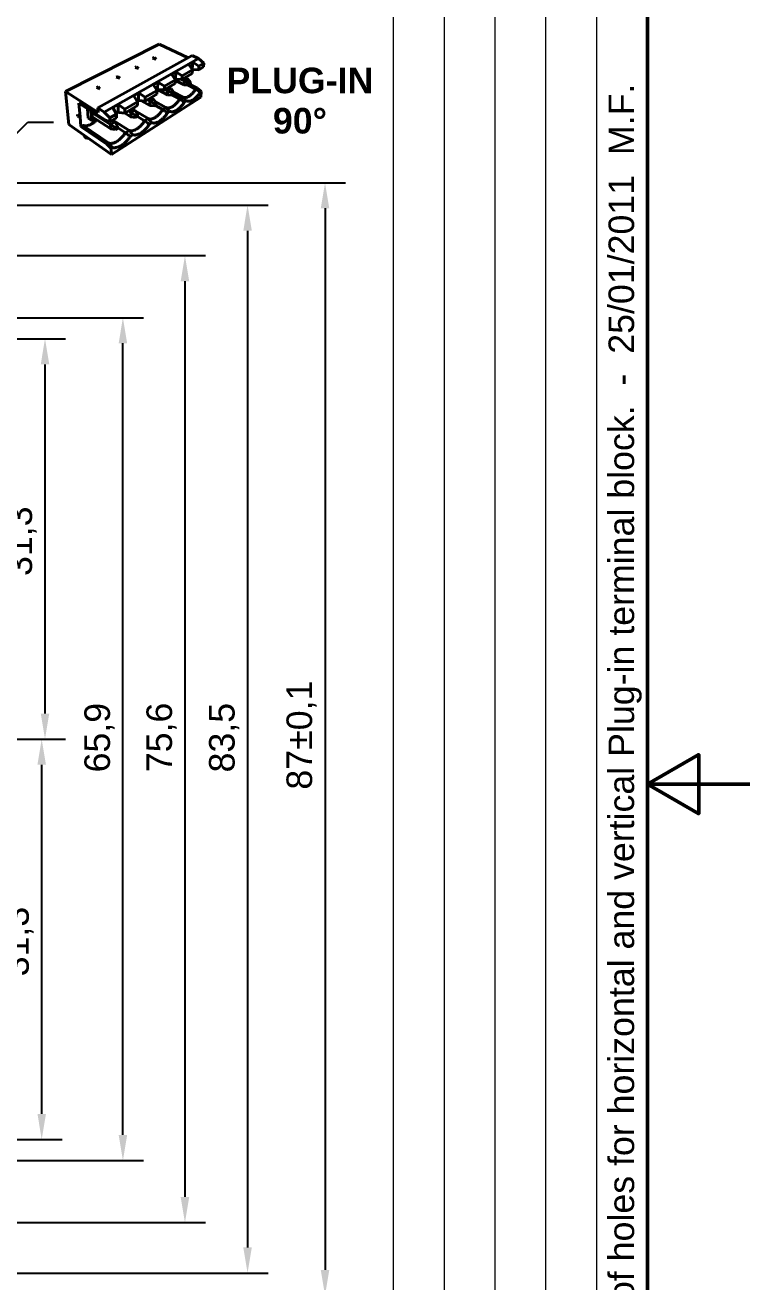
# Model space of a CAD drawing. Header units: millimetres. Extents: x 0 to 168, y 0 to 238.
# Drawn here: x 111.3 to 168, y 79.9 to 178.1 of the extents above; entities that cross this region are included whole.
import ezdxf
from ezdxf.enums import TextEntityAlignment as Align

# ---------------------------------------------------------------- set-up
doc = ezdxf.new("R2010")
doc.units = ezdxf.units.MM
doc.header["$LTSCALE"] = 0.8
doc.layers.get('0').update_dxf_attribs({"lineweight": 25})
for name, color, linetype, lineweight in [('AM_0', 7, 'Continuous', 30), ('Bordo_0', 7, 'Continuous', 50), ('Simboli(ISO)', 7, 'Continuous', 25), ('Spigoli visibili(ISO)', 7, 'Continuous', 40)]:
    doc.layers.add(name, color=color, linetype=linetype, lineweight=lineweight)
doc.layers.add('Quote(ISO)', color=8, linetype='Continuous', lineweight=18, true_color=0x808080)
doc.styles.add('Corrente-ISO', font='arial.ttf')
doc.styles.add('Federico-Quote', font='arial.ttf')
doc.styles.add('Gruppo1', font='arial.ttf')
doc.styles.add('Stile testo78', font='arial.ttf')
doc.styles.add('Stile testo79', font='arial.ttf')
doc.dimstyles.new('X.XXX', dxfattribs={"dimscale": 0.8, "dimtxt": 2.5, "dimasz": 2.5, "dimexe": 2, "dimexo": 0.5, "dimgap": 0.762, "dimtad": 1, "dimdec": 1, "dimrnd": 1e-08, "dimtxsty": 'Federico-Quote', "dimcen": 0.09, "dimdle": 10, "dimclrd": 9, "dimclre": 9, "dimclrt": 8, "dimadec": 1, "dimazin": 2, "dimtfac": 1, "dimtmove": 0, "dimatfit": 3, "dimfxl": 1, "dimtolj": 1, "dimlwd": 25, "dimlwe": 25, "dimarcsym": 0})
doc.dimstyles.new('X.XXX$7', dxfattribs={"dimscale": 0.8, "dimtxt": 2.5, "dimasz": 2.5, "dimexe": 2, "dimexo": 0.5, "dimgap": 0.762, "dimtad": 1, "dimdec": 1, "dimrnd": 1e-08, "dimtxsty": 'Federico-Quote', "dimcen": 0.09, "dimdle": 10, "dimclrd": 8, "dimclre": 9, "dimclrt": 8, "dimadec": 1, "dimazin": 2, "dimtfac": 1, "dimtmove": 0, "dimatfit": 3, "dimfxl": 1, "dimtolj": 1, "dimlwd": 25, "dimlwe": 25, "dimarcsym": 0})

# ---------------------------------------------------------------- blocks, each defined once
blk = doc.blocks.new('Bordi Bordo di default')
at = {"layer": 'Bordo_0', "flags": 128}
for points in [[(10, 10), (10, 287), (200, 287), (200, 10), (10, 10)], [(210, 148.5), (200, 148.5), (205, 151.39), (205, 145.61), (200, 148.5)]]:
    blk.add_lwpolyline(points, dxfattribs=at)
blk = doc.blocks.new('Cartigli Italtronic')
at = {"layer": 'AM_0', "lineweight": 15}
for p, q in [((259.86, 66.12), (259.86, 286.16)), ((264.83, 66.12), (264.83, 286.16)), ((269.8, 66.12), (269.8, 286.16)), ((274.76, 66.12), (274.76, 286.16)), ((279.73, 66.12), (279.73, 286.16)), ((284.7, 286.16), (284.7, 9.16))]:
    blk.add_line(p, q, dxfattribs=at)
at = {"layer": 'AM_0'}
for tag, p, height, style in [('DATA_CREAZIONE_001', (163.14, 61.19), 3.17, 'Gruppo1'), ('PROGETTISTA_001', (113.09, 53.98), 3.17, 'Gruppo1'), ('VERIFICATO_DA_001', (162.71, 53.98), 3.17, 'Gruppo1'), ('DESCRIZIONE_001', (196.9, 41.79), 3.17, 'Gruppo1'), ('NUMERO_DI_MAGAZZINO_001', (192.7, 33.75), 3.17, 'Gruppo1'), ('NUMERO_PARTE_001', (236.1, 14.25), 5.81, 'Stile testo78')]:
    blk.add_attdef(tag, p, '', height=height, dxfattribs=dict(at, style=style))
for tag, style, p in [('Sostituisce', 'Gruppo1', (239.06, 64.32)), ('Scala', 'Stile testo79', (239.17, 57.11))]:
    blk.add_attdef(tag, text='', height=3.17, dxfattribs=dict(at, style=style)).set_placement(p, align=Align.TOP_CENTER)
blk = doc.blocks.new('*D8')
at = {"layer": 'Defpoints', "color": 0, "transparency": 16777216}
for p in [(104.351, 122.324), (112.606, 122.324), (102.351, 91.024)]:
    blk.add_point(p, dxfattribs=at)
at = {"layer": 'Quote(ISO)', "color": 9, "lineweight": 25, "true_color": 0xbfbfbf, "transparency": 16777216}
for p, q in [((104.751, 122.324), (114.206, 122.324)), ((112.606, 93.024), (112.606, 120.324)), ((102.751, 91.024), (114.206, 91.024))]:
    blk.add_line(p, q, dxfattribs=at)
at = {"layer": 'Quote(ISO)', "color": 9, "true_color": 0xbfbfbf, "transparency": 16777216}
for points in [[(112.273, 120.324), (112.939, 120.324), (112.606, 122.324)], [(112.273, 93.024), (112.939, 93.024), (112.606, 91.024)]]:
    blk.add_solid(points, dxfattribs=at)
at = {"layer": 'Quote(ISO)', "color": 8, "lineweight": 25, "transparency": 16777216, "insert": (109.593, 103.777), "char_height": 2, "attachment_point": 1, "rotation": 90, "style": 'Federico-Quote'}
blk.add_mtext('\\A1;31,3', dxfattribs=at)
blk = doc.blocks.new('*D9')
at = {"layer": 'Defpoints', "color": 0, "transparency": 16777216}
for p in [(102.351, 153.624), (112.864, 153.624), (104.351, 122.324)]:
    blk.add_point(p, dxfattribs=at)
at = {"layer": 'Quote(ISO)', "color": 9, "lineweight": 25, "true_color": 0xbfbfbf, "transparency": 16777216}
for p, q in [((102.751, 153.624), (114.464, 153.624)), ((112.864, 124.324), (112.864, 151.624)), ((104.751, 122.324), (114.464, 122.324))]:
    blk.add_line(p, q, dxfattribs=at)
at = {"layer": 'Quote(ISO)', "color": 9, "true_color": 0xbfbfbf, "transparency": 16777216}
for points in [[(112.531, 151.624), (113.198, 151.624), (112.864, 153.624)], [(112.531, 124.324), (113.198, 124.324), (112.864, 122.324)]]:
    blk.add_solid(points, dxfattribs=at)
at = {"layer": 'Quote(ISO)', "color": 8, "lineweight": 25, "transparency": 16777216, "insert": (109.851, 135.077), "char_height": 2, "attachment_point": 1, "rotation": 90, "style": 'Federico-Quote'}
blk.add_mtext('\\A1;31,3', dxfattribs=at)
blk = doc.blocks.new('*D10')
at = {"layer": 'Defpoints', "color": 0, "transparency": 16777216}
for p in [(102.351, 165.824), (102.351, 78.824), (134.767, 78.824)]:
    blk.add_point(p, dxfattribs=at)
at = {"layer": 'Quote(ISO)', "color": 9, "lineweight": 25, "true_color": 0xbfbfbf, "transparency": 16777216}
for p, q in [((102.751, 165.824), (136.367, 165.824)), ((134.767, 163.824), (134.767, 80.824)), ((102.751, 78.824), (136.367, 78.824))]:
    blk.add_line(p, q, dxfattribs=at)
at = {"layer": 'Quote(ISO)', "color": 9, "true_color": 0xbfbfbf, "transparency": 16777216}
for points in [[(134.434, 163.824), (135.101, 163.824), (134.767, 165.824)], [(134.434, 80.824), (135.101, 80.824), (134.767, 78.824)]]:
    blk.add_solid(points, dxfattribs=at)
at = {"layer": 'Quote(ISO)', "color": 8, "lineweight": 25, "transparency": 16777216, "insert": (131.754, 118.374), "char_height": 2, "attachment_point": 1, "rotation": 90, "style": 'Federico-Quote'}
blk.add_mtext('\\A1;87±0,1', dxfattribs=at)
blk = doc.blocks.new('*D17')
at = {"layer": 'Defpoints', "color": 0, "transparency": 16777216}
for p in [(99.391, 155.274), (118.958, 155.274), (99.391, 89.374)]:
    blk.add_point(p, dxfattribs=at)
at = {"layer": 'Quote(ISO)', "color": 9, "lineweight": 25, "true_color": 0xbfbfbf, "transparency": 16777216}
for p, q in [((99.791, 155.274), (120.558, 155.274)), ((118.958, 91.374), (118.958, 153.274)), ((99.791, 89.374), (120.558, 89.374))]:
    blk.add_line(p, q, dxfattribs=at)
at = {"layer": 'Quote(ISO)', "color": 9, "true_color": 0xbfbfbf, "transparency": 16777216}
for points in [[(118.625, 153.274), (119.291, 153.274), (118.958, 155.274)], [(118.625, 91.374), (119.291, 91.374), (118.958, 89.374)]]:
    blk.add_solid(points, dxfattribs=at)
at = {"layer": 'Quote(ISO)', "color": 8, "lineweight": 25, "transparency": 16777216, "insert": (115.944, 119.719), "char_height": 2, "attachment_point": 1, "rotation": 90, "style": 'Federico-Quote'}
blk.add_mtext('\\A1;65,9', dxfattribs=at)
blk = doc.blocks.new('*D18')
at = {"layer": 'Defpoints', "color": 0, "transparency": 16777216}
for p in [(99.391, 160.124), (99.391, 84.524), (123.811, 84.524)]:
    blk.add_point(p, dxfattribs=at)
at = {"layer": 'Quote(ISO)', "color": 9, "lineweight": 25, "true_color": 0xbfbfbf, "transparency": 16777216}
for p, q in [((99.791, 160.124), (125.411, 160.124)), ((123.811, 158.124), (123.811, 86.524)), ((99.791, 84.524), (125.411, 84.524))]:
    blk.add_line(p, q, dxfattribs=at)
at = {"layer": 'Quote(ISO)', "color": 9, "true_color": 0xbfbfbf, "transparency": 16777216}
for points in [[(123.477, 158.124), (124.144, 158.124), (123.811, 160.124)], [(123.477, 86.524), (124.144, 86.524), (123.811, 84.524)]]:
    blk.add_solid(points, dxfattribs=at)
at = {"layer": 'Quote(ISO)', "color": 8, "lineweight": 25, "transparency": 16777216, "insert": (120.797, 119.735), "char_height": 2, "attachment_point": 1, "rotation": 90, "style": 'Federico-Quote'}
blk.add_mtext('\\A1;75,6', dxfattribs=at)
blk = doc.blocks.new('*D19')
at = {"layer": 'Defpoints', "color": 0, "transparency": 16777216}
for p in [(100.601, 164.074), (100.601, 80.574), (128.708, 80.574)]:
    blk.add_point(p, dxfattribs=at)
at = {"layer": 'Quote(ISO)', "color": 9, "lineweight": 25, "true_color": 0xbfbfbf, "transparency": 16777216}
for p, q in [((101.001, 164.074), (130.308, 164.074)), ((128.708, 162.074), (128.708, 82.574)), ((101.001, 80.574), (130.308, 80.574))]:
    blk.add_line(p, q, dxfattribs=at)
at = {"layer": 'Quote(ISO)', "color": 9, "true_color": 0xbfbfbf, "transparency": 16777216}
for points in [[(128.375, 162.074), (129.042, 162.074), (128.708, 164.074)], [(128.375, 82.574), (129.042, 82.574), (128.708, 80.574)]]:
    blk.add_solid(points, dxfattribs=at)
at = {"layer": 'Quote(ISO)', "color": 8, "lineweight": 25, "transparency": 16777216, "insert": (125.695, 119.718), "char_height": 2, "attachment_point": 1, "rotation": 90, "style": 'Federico-Quote'}
blk.add_mtext('\\A1;83,5', dxfattribs=at)

msp = doc.modelspace()

# ---------------------------------------------------------------- linework, layer by layer
at = {"layer": 'Spigoli visibili(ISO)'}
for p, q in [((121.79, 176.65), (114.458, 172.969)), ((121.79, 176.65), (124.064, 175.589)), ((124.384, 175.766), (116.996, 171.672)), ((124.881, 175.537), (117.496, 171.355)), ((121.39, 175.612), (121.283, 175.556)), ((121.283, 175.556), (121.549, 175.479)), ((121.389, 175.578), (121.324, 175.544)), ((121.389, 175.578), (121.39, 175.612)), ((121.389, 175.578), (121.486, 175.497)), ((121.39, 175.612), (121.549, 175.479)), ((124.422, 175.245), (124.11, 175.068)), ((124.11, 175.068), (124.407, 174.654)), ((124.38, 174.696), (124.422, 175.245)), ((124.384, 175.766), (124.881, 175.537)), ((124.422, 175.245), (124.909, 174.946)), ((124.881, 175.537), (125.293, 175.169)), ((124.909, 174.946), (124.884, 174.664)), ((124.909, 174.946), (125.293, 175.169)), ((125.293, 175.169), (125.267, 174.888)), ((118.564, 174.14), (118.443, 174.077)), ((118.443, 174.077), (118.716, 173.99)), ((118.565, 174.105), (118.485, 174.064)), ((118.565, 174.105), (118.564, 174.14)), ((118.564, 174.14), (118.716, 173.99)), ((118.565, 174.105), (118.665, 174.007)), ((120.02, 174.898), (119.906, 174.839)), ((119.906, 174.839), (120.176, 174.758)), ((120.02, 174.864), (119.948, 174.826)), ((120.02, 174.864), (120.02, 174.898)), ((120.02, 174.898), (120.176, 174.758)), ((120.02, 174.864), (120.119, 174.775)), ((123.099, 174.495), (122.766, 174.306)), ((122.766, 174.306), (123.063, 173.874)), ((123.069, 173.936), (123.034, 173.915)), ((123.069, 173.936), (123.099, 174.495)), ((123.122, 173.92), (123.069, 173.936)), ((123.597, 174.184), (123.099, 174.495)), ((123.579, 173.897), (124.385, 174.37)), ((123.597, 174.184), (123.579, 173.897)), ((123.597, 174.184), (124.407, 174.654)), ((124.018, 173.951), (123.765, 173.802)), ((124.018, 173.951), (123.831, 174.045)), ((124.244, 173.673), (124.018, 173.951)), ((124.38, 174.696), (124.378, 174.694)), ((124.432, 174.681), (124.38, 174.696)), ((124.407, 174.654), (124.385, 174.37)), ((124.884, 174.664), (124.432, 174.681)), ((124.884, 174.664), (125.267, 174.888)), ((114.458, 172.969), (117.016, 171.329)), ((114.728, 170.371), (114.458, 172.969)), ((117.013, 173.333), (116.884, 173.266)), ((116.884, 173.266), (117.16, 173.173)), ((117.015, 173.297), (116.927, 173.251)), ((117.015, 173.297), (117.013, 173.333)), ((117.013, 173.333), (117.16, 173.173)), ((117.015, 173.297), (117.116, 173.188)), ((120.708, 172.506), (121.63, 173.041)), ((121.69, 173.696), (121.335, 173.494)), ((121.335, 173.494), (121.63, 173.041)), ((121.673, 173.127), (121.601, 173.085)), ((121.63, 173.041), (121.621, 172.747)), ((121.658, 173.118), (122.44, 172.694)), ((121.673, 173.127), (121.69, 173.696)), ((121.727, 173.11), (121.673, 173.127)), ((122.2, 173.372), (121.69, 173.696)), ((122.188, 173.08), (121.727, 173.11)), ((122.188, 173.08), (123.047, 173.584)), ((122.2, 173.372), (122.188, 173.08)), ((122.2, 173.372), (123.063, 173.874)), ((122.266, 173.126), (122.454, 173.025)), ((122.454, 173.025), (122.44, 172.694)), ((122.723, 173.184), (122.454, 173.025)), ((122.823, 172.818), (122.454, 173.025)), ((122.723, 173.184), (122.535, 173.284)), ((122.947, 172.893), (122.723, 173.184)), ((123.063, 173.874), (123.047, 173.584)), ((123.06, 173.825), (123.743, 173.476)), ((123.579, 173.897), (123.122, 173.92)), ((123.576, 173.897), (123.765, 173.802)), ((123.765, 173.802), (123.743, 173.476)), ((124.115, 173.451), (123.743, 173.476)), ((124.127, 173.603), (123.765, 173.802)), ((124.057, 173.455), (124.652, 173.152)), ((124.127, 173.603), (124.115, 173.451)), ((124.115, 173.451), (124.232, 173.522)), ((124.244, 173.673), (124.127, 173.603)), ((124.204, 173.505), (124.764, 173.221)), ((124.232, 173.522), (124.244, 173.673)), ((124.652, 173.152), (124.764, 173.221)), ((125.088, 172.957), (124.764, 173.221)), ((125.005, 172.905), (125.088, 172.957)), ((125.088, 172.957), (125.049, 172.528)), ((115.522, 172.047), (115.615, 170.965)), ((117.591, 170.709), (115.522, 172.047)), ((118.053, 168.041), (125.049, 172.528)), ((119.112, 171.578), (120.098, 172.152)), ((120.185, 172.843), (119.806, 172.628)), ((119.806, 172.628), (120.098, 172.152)), ((120.184, 172.264), (120.07, 172.198)), ((120.098, 172.152), (120.098, 171.852)), ((120.184, 172.264), (120.185, 172.843)), ((120.239, 172.246), (120.184, 172.264)), ((120.708, 172.506), (120.185, 172.843)), ((120.704, 172.208), (120.239, 172.246)), ((120.412, 172.232), (121.054, 171.863)), ((120.704, 172.208), (121.621, 172.747)), ((120.708, 172.506), (120.704, 172.208)), ((120.872, 172.307), (121.06, 172.2)), ((121.06, 172.2), (121.054, 171.863)), ((121.346, 172.369), (121.06, 172.2)), ((121.437, 171.984), (121.06, 172.2)), ((121.346, 172.369), (121.158, 172.475)), ((121.569, 172.063), (121.346, 172.369)), ((121.437, 171.984), (121.433, 171.827)), ((121.569, 172.063), (121.437, 171.984)), ((121.485, 172.179), (122.322, 171.707)), ((121.565, 171.907), (121.569, 172.063)), ((122.815, 172.664), (122.44, 172.694)), ((122.823, 172.818), (122.815, 172.664)), ((122.939, 172.739), (122.815, 172.664)), ((122.947, 172.893), (122.823, 172.818)), ((122.838, 172.678), (123.4, 172.376)), ((122.939, 172.739), (122.947, 172.893)), ((122.947, 172.889), (123.637, 172.522)), ((123.4, 172.376), (123.637, 172.522)), ((123.759, 172.118), (123.936, 172.229)), ((115.416, 171.034), (115.403, 171.172)), ((115.403, 171.172), (115.615, 170.965)), ((115.449, 171.053), (115.416, 171.034)), ((115.416, 171.034), (115.615, 170.965)), ((115.449, 171.053), (115.442, 171.134)), ((115.449, 171.053), (115.567, 171.012)), ((116.239, 170.884), (116.185, 171.618)), ((116.464, 171.438), (116.515, 170.701)), ((116.54, 171.32), (116.597, 171.352)), ((116.54, 171.32), (117.988, 170.381)), ((116.563, 170.978), (116.54, 171.32)), ((118.002, 170.034), (116.563, 170.978)), ((117.016, 171.329), (116.996, 171.672)), ((116.996, 171.672), (117.496, 171.355)), ((117.496, 171.355), (117.935, 170.895)), ((117.935, 170.895), (118.459, 171.199)), ((118.576, 171.93), (118.17, 171.7)), ((118.17, 171.7), (118.459, 171.199)), ((118.593, 171.342), (118.431, 171.247)), ((118.459, 171.199), (118.468, 170.895)), ((118.593, 171.342), (118.576, 171.93)), ((119.112, 171.578), (118.576, 171.93)), ((118.648, 171.323), (118.593, 171.342)), ((119.117, 171.276), (118.648, 171.323)), ((119.087, 171.279), (119.578, 170.978)), ((119.112, 171.578), (119.117, 171.276)), ((119.117, 171.276), (120.098, 171.852)), ((119.386, 171.434), (119.575, 171.32)), ((119.879, 171.501), (119.575, 171.32)), ((119.959, 171.094), (119.575, 171.32)), ((119.575, 171.32), (119.578, 170.978)), ((119.959, 170.935), (119.578, 170.978)), ((119.879, 171.501), (119.691, 171.613)), ((120.1, 171.179), (119.879, 171.501)), ((119.92, 171.441), (120.925, 170.84)), ((120.1, 171.179), (119.959, 171.094)), ((119.959, 171.094), (119.959, 170.935)), ((119.959, 170.935), (120.1, 171.02)), ((120.093, 171.016), (120.658, 170.674)), ((120.1, 171.02), (120.1, 171.179)), ((121.433, 171.827), (121.054, 171.863)), ((121.565, 171.907), (121.433, 171.827)), ((121.507, 171.872), (122.071, 171.551)), ((122.071, 171.551), (122.322, 171.707)), ((122.435, 171.281), (122.623, 171.4)), ((118.053, 168.041), (114.728, 170.371)), ((115.615, 170.965), (115.679, 170.222)), ((115.829, 170.308), (115.679, 170.222)), ((117.693, 168.835), (115.679, 170.222)), ((115.829, 170.308), (117.845, 168.93)), ((116.239, 170.884), (116.515, 170.701)), ((117.948, 170.589), (117.591, 170.709)), ((117.935, 170.895), (117.948, 170.589)), ((117.948, 170.589), (118.468, 170.895)), ((118.314, 170.574), (117.988, 170.381)), ((117.988, 170.381), (118.002, 170.034)), ((117.988, 170.381), (118.381, 170.144)), ((118.002, 170.034), (118.386, 169.983)), ((118.314, 170.574), (118.126, 170.694)), ((118.173, 170.722), (119.436, 169.916)), ((118.532, 170.235), (118.314, 170.574)), ((118.532, 170.235), (118.381, 170.144)), ((118.381, 170.144), (118.386, 169.983)), ((118.537, 170.074), (118.386, 169.983)), ((118.537, 170.074), (118.532, 170.235)), ((118.535, 170.137), (119.151, 169.739)), ((120.658, 170.674), (120.925, 170.84)), ((121.026, 170.392), (121.227, 170.518)), ((115.884, 169.561), (116.001, 169.357)), ((116.121, 169.272), (116.001, 169.357)), ((116.121, 169.272), (116.096, 169.413)), ((116.192, 169.315), (116.121, 169.272)), ((116.216, 169.329), (116.192, 169.315)), ((119.151, 169.739), (119.436, 169.916)), ((119.524, 169.443), (119.738, 169.578)), ((117.693, 168.835), (117.845, 168.93)), ((118.034, 168.502), (117.693, 168.835)), ((118.034, 168.502), (118.148, 168.574)), ((118.034, 168.502), (118.053, 168.041))]:
    msp.add_line(p, q, dxfattribs=at)
at = {"layer": 'Spigoli visibili(ISO)', "flags": 128}
for points in [[(123.637, 172.522, 0.055254), (123.742, 172.483, 0.088413), (123.813, 172.478, 0.032258), (123.943, 172.501, 0.051108), (124.021, 172.529, 0.029346), (124.144, 172.596, 0.033967), (124.243, 172.667, 0.021271), (124.299, 172.719, 0.007127), (124.459, 172.881, 0.0357), (124.541, 172.98, 0.022368), (124.652, 173.152)], [(122.322, 171.707, 0.051957), (122.438, 171.67, 0.084032), (122.514, 171.668, 0.029402), (122.655, 171.695, 0.048365), (122.737, 171.725, 0.028539), (122.868, 171.797, 0.032914), (122.972, 171.872, 0.021408), (123.032, 171.926, 0.007149), (123.2, 172.096, 0.036011), (123.284, 172.197, 0.022424), (123.4, 172.376)], [(122.623, 171.4, 0.048187), (122.748, 171.37, 0.079311), (122.827, 171.371, 0.026098), (122.977, 171.406, 0.04504), (123.061, 171.439, 0.026716), (123.197, 171.516, 0.030943), (123.306, 171.595, 0.020291), (123.366, 171.649, 0.00644), (123.545, 171.827, 0.034382), (123.634, 171.932, 0.021217), (123.759, 172.118)], [(123.936, 172.229, 0.051254), (124.05, 172.196, 0.083556), (124.123, 172.195, 0.028738), (124.261, 172.224, 0.047608), (124.341, 172.255, 0.027438), (124.47, 172.327, 0.031941), (124.572, 172.402, 0.020189), (124.629, 172.453, 0.006436), (124.799, 172.624, 0.034133), (124.885, 172.726, 0.021192), (125.005, 172.905)], [(120.925, 170.84, 0.048795), (121.052, 170.806, 0.079726), (121.133, 170.806, 0.02668), (121.287, 170.839, 0.045694), (121.373, 170.872, 0.027757), (121.512, 170.948, 0.031852), (121.623, 171.028, 0.02153), (121.686, 171.084, 0.007167), (121.863, 171.261, 0.03632), (121.95, 171.366, 0.022471), (122.071, 171.551)], [(121.227, 170.518, 0.045252), (121.364, 170.492, 0.075156), (121.448, 170.496, 0.023604), (121.612, 170.537, 0.042544), (121.7, 170.572, 0.026009), (121.844, 170.653, 0.029937), (121.961, 170.738, 0.020378), (122.024, 170.794, 0.006441), (122.212, 170.981, 0.034628), (122.305, 171.089, 0.021233), (122.435, 171.281)], [(115.829, 170.308, 0.042584), (115.985, 170.276, 0.069754), (116.083, 170.278, 0.02122), (116.27, 170.316, 0.040773), (116.364, 170.348, 0.028123), (116.445, 170.389, 0.010927), (116.647, 170.511, 0.043956), (116.759, 170.596, 0.028599), (116.909, 170.751)], [(116.515, 170.701, 0.0381), (116.59, 170.709, 0.0381), (116.662, 170.728, 0.044395), (116.743, 170.763, 0.044395), (116.815, 170.813)], [(119.436, 169.916, 0.045769), (119.576, 169.886, 0.075504), (119.663, 169.889, 0.024106), (119.831, 169.928, 0.043099), (119.921, 169.963, 0.026993), (120.068, 170.044, 0.03078), (120.188, 170.13, 0.021635), (120.253, 170.188, 0.007182), (120.44, 170.374, 0.036627), (120.531, 170.482, 0.022509), (120.658, 170.674)], [(119.738, 169.578, 0.042447), (119.889, 169.556, 0.071101), (119.98, 169.563, 0.021265), (120.159, 169.611, 0.040123), (120.25, 169.648, 0.025314), (120.403, 169.735, 0.028924), (120.529, 169.825, 0.020447), (120.595, 169.884, 0.006438), (120.794, 170.08, 0.034868), (120.89, 170.192, 0.021238), (121.026, 170.392)], [(117.845, 168.93, 0.042877), (118, 168.904, 0.071379), (118.094, 168.91, 0.021687), (118.278, 168.956, 0.040582), (118.372, 168.993, 0.026242), (118.528, 169.08, 0.029701), (118.657, 169.171, 0.021721), (118.726, 169.232, 0.007193), (118.923, 169.427, 0.036932), (119.018, 169.539, 0.022536), (119.151, 169.739)], [(118.148, 168.574, 0.039769), (118.314, 168.556, 0.067153), (118.412, 168.567, 0.019083), (118.608, 168.623, 0.037778), (118.704, 168.663, 0.024626), (118.867, 168.756, 0.027903), (119.001, 168.852, 0.020499), (119.07, 168.913, 0.006431), (119.281, 169.119, 0.035102), (119.382, 169.235, 0.021232), (119.524, 169.443)]]:
    msp.add_lwpolyline(points, format="xyb", dxfattribs=at)
at = {"layer": 'Spigoli visibili(ISO)'}
for points in [[(125.005, 172.905), (124.824, 173.032), (124.652, 173.152)], [(123.759, 172.118), (123.575, 172.251), (123.4, 172.376)], [(123.637, 172.522), (123.781, 172.38), (123.936, 172.229)], [(122.435, 171.281), (122.248, 171.421), (122.071, 171.551)], [(122.322, 171.707), (122.468, 171.558), (122.623, 171.4)], [(121.026, 170.392), (120.837, 170.537), (120.658, 170.674)], [(120.925, 170.84), (121.071, 170.684), (121.227, 170.518)], [(119.524, 169.443), (119.332, 169.596), (119.151, 169.739)], [(119.436, 169.916), (119.582, 169.752), (119.738, 169.578)], [(117.845, 168.93), (117.992, 168.757), (118.148, 168.574)]]:
    msp.add_open_spline(points, degree=2, dxfattribs=at)

# ---------------------------------------------------------------- block references
at = {"xscale": 0.8, "yscale": 0.8, "zscale": 0.8}
for name, p in [('Bordi Bordo di default', (0, 0)), ('Cartigli Italtronic', (-67.76, 0.669))]:
    msp.add_blockref(name, p, dxfattribs=at)

# ---------------------------------------------------------------- texts
at = {"layer": 'Simboli(ISO)', "color": 7, "insert": (132.803, 172.234), "char_height": 2, "width": 11.4878, "attachment_point": 5, "line_spacing_factor": 0.944221, "style": 'Corrente-ISO'}
msp.add_mtext('{\\fArial|b1|i0;\\H2.0000;PLUG-IN\\P90°}', dxfattribs=at)
at = {"layer": 'Simboli(ISO)', "color": 7, "insert": (156.943, 59.128), "char_height": 2, "width": 123.24462, "attachment_point": 1, "rotation": 90, "style": 'Corrente-ISO'}
msp.add_mtext('{Added position of holes for horizontal and vertical Plug-in terminal block.  -  25/01/2011  M.F.}', dxfattribs=at)
at = {"layer": 'Simboli(ISO)', "color": 8, "true_color": 0x808080, "insert": (114.132, 171.556), "char_height": 2, "attachment_point": 1, "style": 'Federico-Quote'}
msp.add_mtext('{ }', dxfattribs=at)

# ---------------------------------------------------------------- dimensions: what is measured, and where the dimension line sits
at = {"layer": 'Quote(ISO)', "color": 9, "lineweight": 25, "true_color": 0xbfbfbf}
for base, p1, p2, angle, override, picture, middle in [((134.767, 78.824), (102.351, 165.824), (102.351, 78.824), 90, {"dimgap": 0.762, "dimdec": 1, "dimtol": 1, "dimlim": 0, "dimtp": 0.1, "dimtm": 0.1, "dimtdec": 2, "dimtofl": 0, "dimatfit": 1}, '*D10', (134.767, 122.324)), ((128.708, 80.574), (100.601, 164.074), (100.601, 80.574), 90, {"dimgap": 0.762, "dimdec": 1, "dimtol": 0, "dimlim": 0, "dimtp": 0, "dimtm": 0, "dimtdec": 2, "dimtofl": 0, "dimatfit": 1}, '*D19', (128.708, 122.324)), ((123.811, 84.524), (99.391, 160.124), (99.391, 84.524), 90, {"dimgap": 0.762, "dimdec": 1, "dimtol": 0, "dimlim": 0, "dimtp": 0, "dimtm": 0, "dimtdec": 2, "dimtofl": 0, "dimatfit": 1}, '*D18', (123.811, 122.324)), ((118.958, 155.274), (99.391, 89.374), (99.391, 155.274), 90, {"dimgap": 0.762, "dimdec": 1, "dimtol": 0, "dimlim": 0, "dimtp": 0, "dimtm": 0, "dimtdec": 2, "dimtofl": 0, "dimatfit": 1}, '*D17', (118.958, 122.324)), ((112.864, 153.624), (104.351, 122.324), (102.351, 153.624), 270, {"dimgap": 0.762, "dimdec": 1, "dimtol": 0, "dimlim": 0, "dimtp": 0, "dimtm": 0, "dimtdec": 2, "dimtofl": 0, "dimatfit": 1}, '*D9', (112.864, 137.674)), ((112.606, 122.324), (102.351, 91.024), (104.351, 122.324), 270, {"dimgap": 0.762, "dimdec": 1, "dimtol": 0, "dimlim": 0, "dimtp": 0, "dimtm": 0, "dimtdec": 2, "dimtofl": 0, "dimatfit": 1}, '*D8', (112.606, 106.374))]:
    dim = msp.add_linear_dim(base=base, p1=p1, p2=p2, angle=angle, dimstyle='X.XXX', override=override, dxfattribs=at)
    dim.commit()
    dim.dimension.update_dxf_attribs({"geometry": picture, "text_midpoint": middle, "dimtype": 160})

# ---------------------------------------------------------------- leaders
at = {"layer": 'Simboli(ISO)', "color": 8, "linetype": 'Continuous', "lineweight": 25, "true_color": 0x808080, "annotation_type": 0, "has_hookline": 1, "hookline_direction": 0}
for points, text_width in [([(96.291, 160.039), (112.869, 198.063), (114.869, 198.063)], 0.776), ([(96.291, 160.124), (111.834, 184.566), (113.834, 184.566)], 0.776), ([(96.291, 155.274), (111.523, 170.556), (113.523, 170.556)], 0.776), ([(101.511, 92.172), (104.484, 72.458), (106.484, 72.458)], 27.6)]:
    msp.add_leader(points, dimstyle='X.XXX$7', override={"dimtad": 0}, dxfattribs=dict(at, text_width=text_width))

doc.saveas('drawing.dxf')
